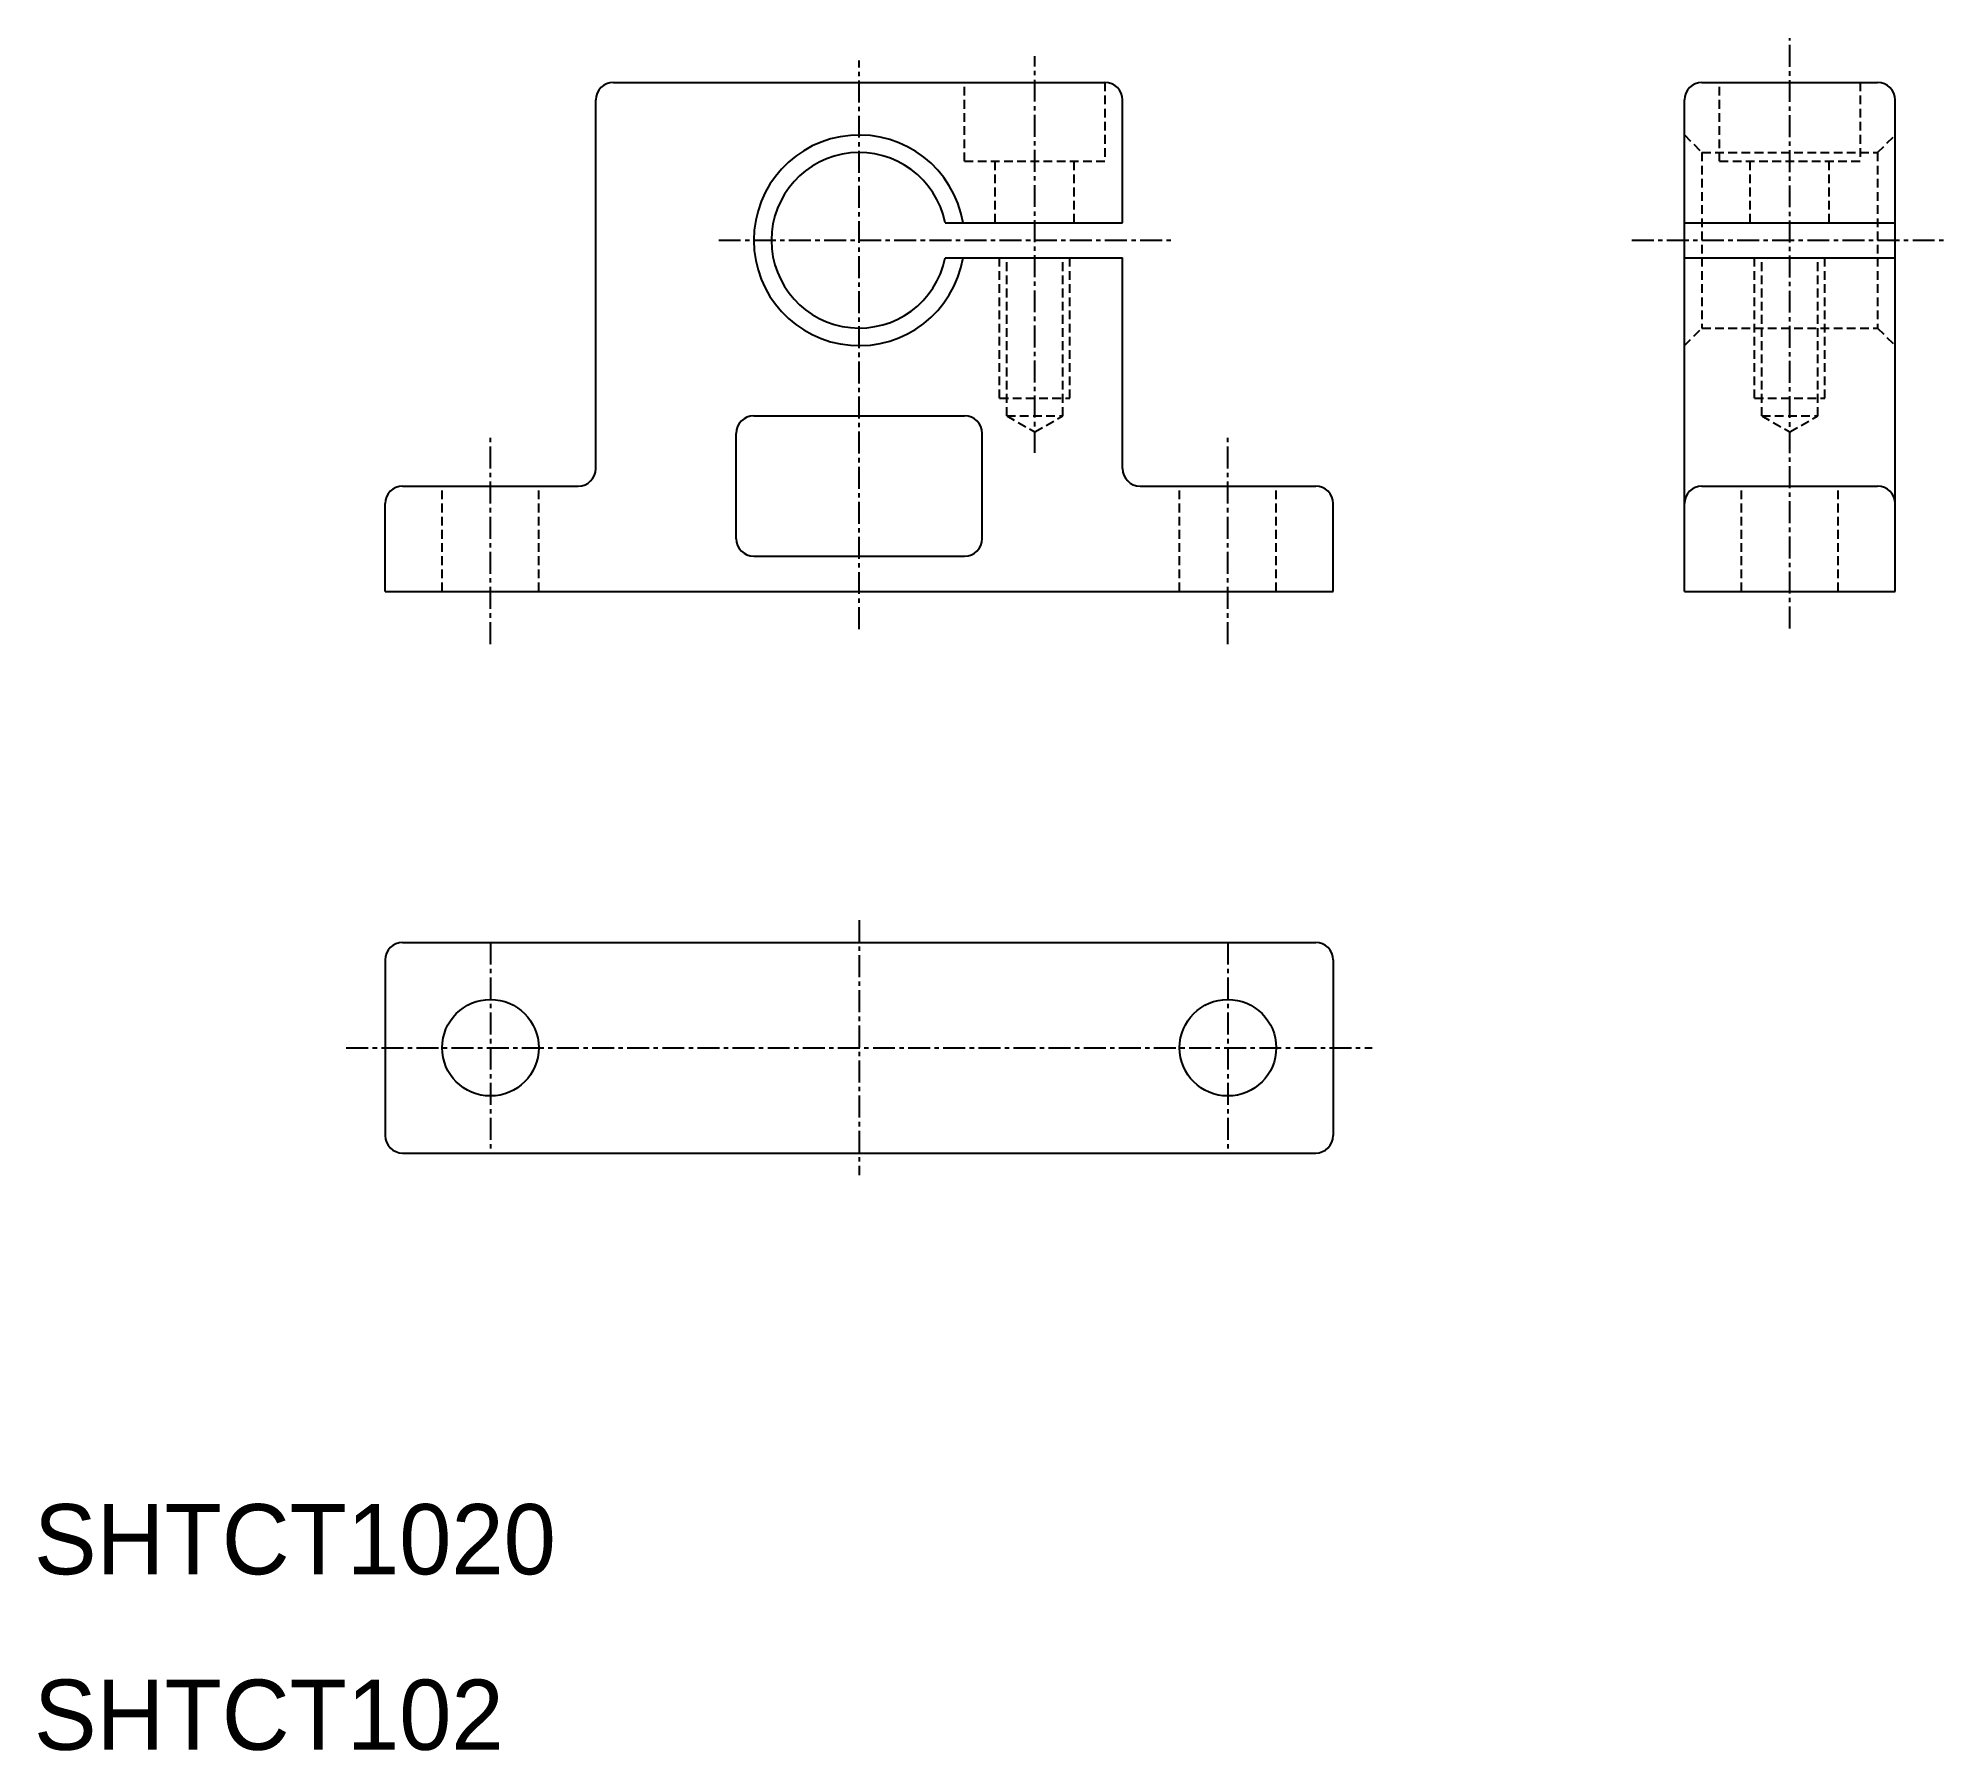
# Model space of a CAD drawing. Extents: x 10 to 119, y 10 to 108.
import ezdxf

# ---------------------------------------------------------------- set-up
doc = ezdxf.new("R2010")
doc.units = 0
doc.linetypes.add('CENTER', pattern=[2, 1.25, -0.25, 0.25, -0.25])
doc.linetypes.add('DASHED', pattern=[0.75, 0.5, -0.25])
doc.layers.get('0').update_dxf_attribs({"linetype": 'CONTINUOUS'})
doc.layers.add('7_1', color=7, linetype='CONTINUOUS')
doc.layers.add('CENTER', color=1, linetype='CENTER')

msp = doc.modelspace()

# ---------------------------------------------------------------- linework, layer by layer
at = {"color": 3, "linetype": 'DASHED'}
for p, q in [((63, 100.5), (63, 105)), ((71, 105), (71, 100.5)), ((106, 100.5), (106, 105)), ((114, 105), (114, 100.5)), ((104, 102), (105, 101)), ((115, 101), (116, 102)), ((63, 100.5), (71, 100.5)), ((64.75, 97), (64.75, 100.5)), ((69.25, 97), (69.25, 100.5)), ((105, 101), (115, 101)), ((105, 101), (105, 91)), ((106, 100.5), (114, 100.5)), ((107.75, 97), (107.75, 100.5)), ((112.25, 97), (112.25, 100.5)), ((115, 101), (115, 91)), ((65, 87), (65, 95)), ((65.4, 86), (65.4, 95)), ((68.6, 86), (68.6, 95)), ((69, 87), (69, 95)), ((108, 87), (108, 95)), ((108.4, 86), (108.4, 95)), ((111.6, 86), (111.6, 95)), ((112, 87), (112, 95)), ((104, 90), (105, 91)), ((105, 91), (115, 91)), ((115, 91), (116, 90)), ((65, 87), (69, 87)), ((65.4, 86), (68.6, 86)), ((65.4, 86), (67, 85.08)), ((67, 85.08), (68.6, 86)), ((108, 87), (112, 87)), ((108.4, 86), (110, 85.08)), ((108.4, 86), (111.6, 86)), ((110, 85.08), (111.6, 86)), ((33.25, 76), (33.25, 82)), ((38.75, 76), (38.75, 82)), ((75.25, 76), (75.25, 82)), ((80.75, 76), (80.75, 82)), ((107.25, 76), (107.25, 82)), ((112.75, 76), (112.75, 82))]:
    msp.add_line(p, q, dxfattribs=at)
for p, q in [((31, 56), (83, 56)), ((30, 55), (30, 45)), ((84, 55), (84, 45)), ((31, 44), (83, 44))]:
    msp.add_line(p, q)
for centre in [(36, 50), (78, 50)]:
    msp.add_circle(centre, 2.75)
at = {"color": 7, "linetype": 'CONTINUOUS'}
msp.add_arc((57, 96), 6, 9.5941, 350.4059, dxfattribs=at)
for centre, start, end in [((31, 55), 90, 180), ((83, 55), 360, 90), ((31, 45), 180, 270), ((83, 45), 270, 0)]:
    msp.add_arc(centre, 1, start, end)
at = {"layer": '7_1', "color": 7, "linetype": 'CONTINUOUS'}
for p, q in [((43, 105), (71, 105)), ((105, 105), (115, 105)), ((42, 83), (42, 104)), ((72, 97), (72, 104)), ((104, 76), (104, 104)), ((116, 76), (116, 104)), ((61.9, 97), (72, 97)), ((104, 97), (116, 97)), ((61.9, 95), (72, 95)), ((72, 83), (72, 95)), ((104, 95), (116, 95)), ((51, 86), (63, 86)), ((50, 79), (50, 85)), ((64, 79), (64, 85)), ((31, 82), (41, 82)), ((73, 82), (83, 82)), ((105, 82), (115, 82)), ((30, 76), (30, 81)), ((84, 76), (84, 81)), ((51, 78), (63, 78)), ((30, 76), (84, 76)), ((104, 76), (116, 76))]:
    msp.add_line(p, q, dxfattribs=at)
for centre, radius, start, end in [((43, 104), 1, 90, 180), ((71, 104), 1, 0, 90), ((105, 104), 1, 90, 180), ((115, 104), 1, 0, 90), ((57, 96), 5, 11.537, 348.463), ((51, 85), 1, 90, 180), ((63, 85), 1, 0, 90), ((41, 83), 1, 270, 0), ((73, 83), 1, 180, 270), ((31, 81), 1, 90, 180), ((83, 81), 1, 0, 90), ((105, 81), 1, 90, 180), ((115, 81), 1, 0, 90), ((51, 79), 1, 180, 270), ((63, 79), 1, 270, 0)]:
    msp.add_arc(centre, radius, start, end, dxfattribs=at)
at = {"layer": 'CENTER', "linetype": 'CENTER'}
for p, q in [((110, 73.88), (110, 107.52)), ((57, 73.85), (57, 106.25)), ((67, 83.9), (67, 106.5)), ((49, 96), (75, 96)), ((101, 96), (119, 96)), ((36, 73), (36, 85)), ((78, 73), (78, 85)), ((57, 57.27), (57, 42.73)), ((36, 56), (36, 44)), ((78, 56), (78, 44)), ((27.79, 50), (86.21, 50))]:
    msp.add_line(p, q, dxfattribs=at)

# ---------------------------------------------------------------- texts
at = {"color": 7, "linetype": 'CONTINUOUS'}
for s, p in [('SHTCT1020', (10, 20)), ('SHTCT102', (10, 10))]:
    msp.add_text(s, height=4, dxfattribs=at).set_placement(p)

doc.saveas('drawing.dxf')
